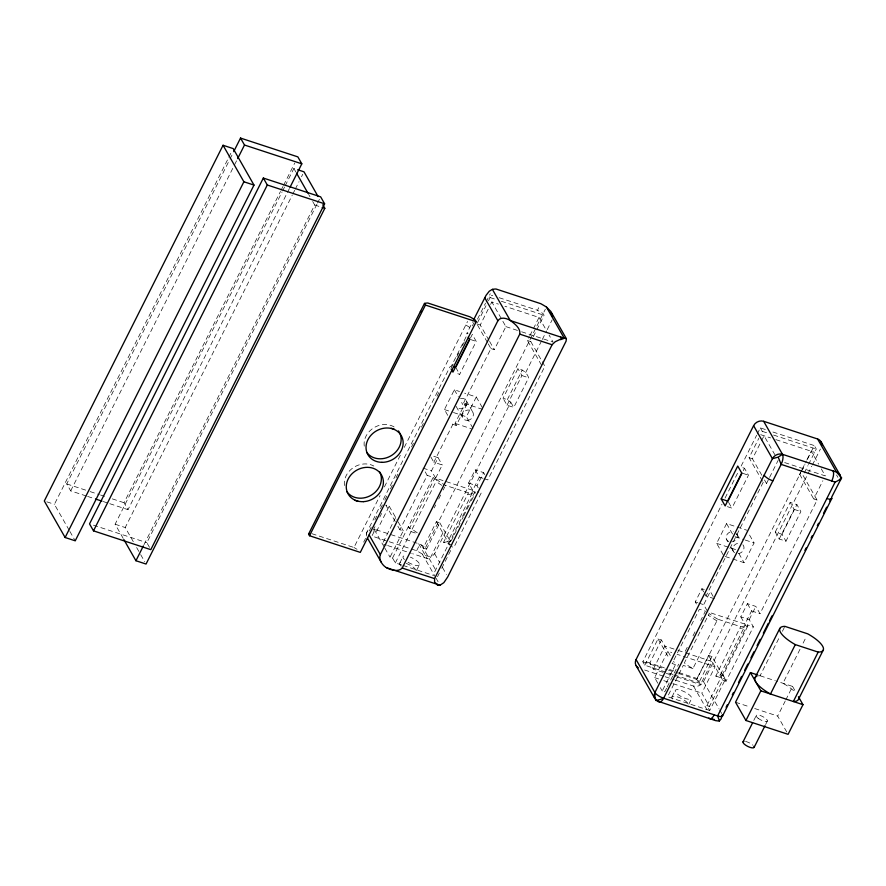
<?xml version="1.0" encoding="UTF-8"?>
<svg xmlns="http://www.w3.org/2000/svg" width="886" height="886" viewBox="0 0 886 886"><rect width="100%" height="100%" fill="white"/><g stroke="black" fill="none" stroke-linecap="round" stroke-linejoin="round"><path stroke-width="0.66" stroke-dasharray="4.43 3.32" d="M367.203 531.589L366.616 532.829L449.955 366.904L451.45 365.984L468.007 333.047L466.59 333.9L472.581 321.884M69.186 530.227L54.411 504.322L228.211 158.472M228.832 157.232L231.933 151.063M86.33 496.005L70.692 490.877L66.727 483.922L229.352 160.311M229.972 159.07L233.073 152.901M70.692 490.877L233.937 166.025M234.557 164.785L237.038 159.845M289.401 188.53L128.016 509.671L124.051 502.727L280.474 191.454M281.095 190.224L282.955 186.514M283.575 185.285L294.75 163.046M123.176 538.356L115.114 524.224L282.08 191.963M282.7 190.723L284.561 187.024M285.181 185.783L293.875 168.495L296.4 169.326M133.288 541.667L125.225 527.547L292.203 195.274M292.823 194.045L294.684 190.335M295.304 189.106L299.025 181.696M301.506 176.757L302.746 174.276M143.997 544.668L314.696 204.987L312.68 201.465M149.501 547.338L146.854 542.697L316.922 204.256M317.542 203.027L319.414 199.317M311.861 533.682L353.968 547.493L380.061 495.584M384.402 486.923L400.55 454.795M404.282 447.375L467.542 321.496M363.703 542.099L365.564 538.389M369.296 530.969L371.156 527.259M374.889 519.849L376.749 516.139M380.471 508.719L382.342 505.02M384.823 500.069L387.924 493.89M390.416 488.95L392.276 485.24M395.998 477.82L397.869 474.121M411.525 446.932L413.397 443.221M421.47 427.152L423.331 423.442M436.997 396.252L438.858 392.542M451.284 367.823L453.145 364.113M456.866 356.704L458.738 352.993M462.459 345.573L464.319 341.874M472.338 325.926L474.099 322.415M477.499 319.159L485.484 303.256M486.104 302.037L490.279 293.731M373.194 530.227L375 526.638M379.806 517.059L381.611 513.459M477.476 322.703L486.015 305.714M488.452 300.863L490.102 297.563L489.172 295.924A46.615 14.719 26.7 0 1 492.738 295.603M470.433 338.109L472.271 334.454L476.236 341.398L459.69 374.335L455.194 372.862M426.543 549.121L423.165 548.013L436.41 521.666L439.777 522.773L426.543 549.121L425.601 547.482L419.953 544.137L375.21 529.463L371.899 536.052L416.641 550.715A46.615 14.719 26.7 0 1 422.29 554.071C425.734 556.253 432.091 557.992 434.638 553.706L510.779 402.189L507.324 399.652L503.049 398.257L517.945 368.609C522.851 369.484 527.159 372.917 528.654 377.779L513.758 407.416L507.013 405.212L503.049 398.257M395.256 521.61L385.831 505.075L389.198 506.183L375.963 532.53L373.715 531.799M488.95 340.29L480.234 325.018L488.164 309.247M490.6 304.396L491.83 301.96L498.386 304.12M447.729 415.335L444.429 409.553L454.363 389.796L459.524 391.49M395.643 517.479L382.398 543.827L386.34 545.123M401.723 565.002L395.344 562.909L392.553 558.025L390.028 557.194L403.263 530.836L399.896 529.739L427.207 475.383L424.239 470.189M472.725 490.312L468.572 483.036L475.195 469.857L479.348 477.144L472.725 490.312L435.635 478.152L442.258 464.973L433.83 462.215L452.857 424.328L451.683 422.268M452.857 424.328L456.235 425.435L466.169 405.677L462.791 404.57L490.933 348.575L488.252 343.879M456.235 425.435L455.061 423.375L464.984 403.606L482.294 409.288M435.635 478.152L431.482 470.876L438.105 457.697L429.677 454.928M490.933 348.575L494.299 349.682L505.884 326.624L491.83 301.96M392.553 558.025L433.188 477.355L427.207 475.383M417.251 532.741A24.276 7.664 26.7 0 1 412.156 529.152L409.598 528.311L434.428 478.905A24.276 7.664 26.7 0 1 433.188 477.355M472.947 428.303L466.357 416.752L476.28 396.983L464.685 393.174M412.156 529.152L436.986 479.747A24.276 7.664 26.7 0 0 445.536 485.373L468.406 492.871A24.276 7.664 26.7 0 0 472.991 491.553L475.549 492.383A24.276 7.664 26.7 0 0 475.173 491.121L478.761 492.295M395.344 562.909L411.071 531.622L408.368 526.76A24.276 7.664 26.7 0 0 409.598 528.311M399.752 563.108L403.064 556.519M434.206 507.911L435.702 504.931M438.703 498.962L441.206 493.978M443.21 490.002L444.706 487.023M445.226 485.993L445.536 485.373M416.641 550.715L419.953 544.137M499.128 297.696L537.47 310.266L539.674 305.88M541.512 365.165L527.447 340.501L529.274 336.868M529.883 335.65L539.031 317.443L504.942 306.268M425.601 547.482L545.333 309.225M484.166 478.717L487.776 479.902L544.879 366.272L530.814 341.608L532.652 337.965M533.261 336.758L544.059 315.261L543.118 313.622A46.615 14.719 26.7 0 0 537.47 310.266M416.608 570.362L419.366 564.869A9.159 2.891 26.7 0 0 410.351 557.139M507.324 399.652L522.219 370.016M442.856 532.962L429.61 559.31L412.632 553.739M507.013 405.212L521.909 375.564L517.945 368.609M525.675 372.552L541.689 340.678M542.31 339.46L546.618 330.877M547.227 329.647L552.155 319.846M452.015 545.045L443.576 542.276L468.406 492.871M443.576 542.276A24.276 7.664 26.7 0 0 448.161 540.958L472.991 491.553M478.196 487.876L477 485.805L483.623 472.626L475.195 469.857M434.705 571.847L475.173 491.121M451.229 540.77L453.82 535.62M454.341 534.59L458.472 526.35M458.992 525.32L460.022 523.272M462.093 519.152L463.134 517.092M463.644 516.062L469.336 504.743M471.407 500.623L475.029 493.413M437.496 576.731L439.301 573.12M441.726 568.303L451.406 549.054M481.153 493.081L453.842 547.426L450.476 546.319M673.083 674.501L644.798 665.22L642.815 661.742L721.99 504.2M725.08 498.043L738.691 470.964M741.161 466.047L756.633 435.27M757.242 434.04L760.343 427.883L766.767 429.998M644.798 665.22L658.043 638.872L661.41 639.98L671.034 656.847M762.481 481.198L749.08 457.708L758.837 438.293M760.343 427.883L762.325 431.36L760.664 434.661L770.598 437.917M743.265 470.687L744.484 468.251L741.117 467.143M661.41 639.98L649.826 663.038L653.303 669.118L675.586 676.428M761.827 475.261L752.447 458.815L760.985 441.826M761.595 440.619L764.042 435.757L774.752 454.551M727.406 506.659L731.902 508.132L748.448 475.195L744.484 468.251M653.303 669.118L664.888 646.06L676.683 649.936M723.242 554.913L716.652 543.351L726.575 523.593L746.809 530.227M657.789 683.195L654.621 677.624L667.856 651.276L671.798 652.561M696.451 603.986L695.266 601.904L701.889 588.725L704.292 589.522M714.47 598.77L706.042 596.012L763.145 482.372L766.512 483.479L768.959 478.628M707.261 610.908L703.694 604.673L710.317 591.494L713.872 597.729M666.582 688.212L664.766 691.822L662.241 690.991L675.475 664.633L673.57 661.299M769.569 477.41L778.107 460.421M667.191 687.004L678.676 664.135M685.232 651.288L688.333 645.119M692.996 635.849L695.576 630.699M700.748 620.41L702.299 617.32M703.849 614.231L705.411 611.152L699.419 609.18L672.109 663.525L675.475 664.633M717.749 619.17A24.276 7.664 26.7 0 1 709.199 613.533L684.369 662.949A24.276 7.664 26.7 0 0 692.918 668.576L717.749 619.17L740.618 626.668A24.276 7.664 26.7 0 0 745.204 625.35L747.762 626.18L722.932 675.586L720.373 674.755A24.276 7.664 26.7 0 1 715.788 676.073L740.618 626.668M671.965 696.905L675.276 690.316M732.744 558.966L744.129 562.699L754.064 542.941L748.792 533.693M801.487 470.665L799.659 474.298L803.037 475.405L817.102 500.069L759.989 613.699L755.836 606.423L747.407 603.654L740.785 616.833L749.224 619.602L753.366 626.878L726.055 681.223L711.99 656.57L708.623 655.463L697.038 678.521L700.505 684.601L712.089 661.543L678 650.357M802.096 469.447L806.371 460.953M806.98 459.734L811.244 451.24L818.609 464.164M711.99 656.57L698.755 682.918L696.773 679.44L800.678 472.659M801.298 471.43L805.009 464.042M807.489 459.114L814.289 445.58L771.905 431.681M804.255 472.98L807.91 465.704M808.519 464.485L816.272 449.058L814.289 445.58M688.821 704.16L691.578 698.666A9.159 2.891 26.7 0 0 680.658 690.26A9.159 2.891 26.7 0 0 678.045 694.546A9.159 2.891 26.7 0 0 691.578 698.666M775.261 532.054L790.157 502.406L796.902 504.621L800.866 511.576L785.971 541.213L779.226 539.009L775.261 532.054L782.006 534.269L785.971 541.213M675.475 680.127L693.461 686.03A7.775 6.656 -29.7 0 0 703.517 681.655L811.753 466.257M812.373 465.028L820.414 449.025M708.623 655.463L722.688 680.116L709.442 706.474L701.823 693.107L715.068 666.759L677.037 654.289M779.226 539.009L794.133 509.361L790.157 502.406M782.006 534.269L796.902 504.621M747.407 603.654L751.561 610.941L744.938 624.109L707.848 611.949M720.373 674.755L745.204 625.35M749.224 619.602L755.836 606.423M722.932 675.586A24.276 7.664 26.7 0 0 722.555 674.324L747.385 624.918L753.366 626.878M722.644 674.346L725.435 679.241L709.708 710.528L706.917 705.644L722.555 674.324M817.102 500.069L813.725 498.962L822.872 480.755M758.361 675.874A24.276 7.664 26.7 0 1 760.066 675.763L779.935 636.237M782.416 631.297L784.896 626.358M753.798 720.407L756.212 715.611M800.003 649.294L782.936 683.261A24.276 7.664 26.7 0 1 795.096 692.121M803.115 643.114L806.216 636.945M765.604 724.538L767.409 720.949M786.79 732.035L777.675 716.065L785.129 701.247M785.749 700.006L792.571 686.417L776.579 681.179M374.346 529.485L375.21 529.463M314.696 204.987L322.282 207.479M490.102 297.563L496.105 299.534M501.343 301.251L544.059 315.261M505.884 326.624L520.315 331.353M521.621 331.785L553.097 342.107L549.076 335.063M476.867 323.911L480.234 325.018M527.447 340.501L530.814 341.608M762.325 431.36L768.317 433.332M773.567 435.048L816.272 449.058M470.621 339.56L476.236 341.398M775.837 439.633L814.622 452.347M521.909 375.564L528.654 377.779M784.664 462.57L825.309 475.904L821.289 468.86M749.08 457.708L752.447 458.815M742.833 473.357L748.448 475.195M794.133 509.361L800.866 511.576M444.429 409.553L452.17 412.101M453.455 412.522L466.357 416.752M455.061 423.375L471.13 428.647M735.092 536.717L743.941 539.618M745.215 540.039L754.064 542.941M716.652 543.351L736.875 549.996M725.158 556.474L731.482 558.557M479.348 477.144L482.959 478.329M423.054 468.107L431.482 470.876M468.572 483.036L477 485.805M434.428 478.905L436.986 479.747M751.561 610.941L759.989 613.699M695.266 601.904L697.681 602.69M698.877 603.089L703.694 604.673M450.431 540.549L450.343 540.526A24.276 7.664 26.7 0 1 450.719 541.8L448.161 540.958M411.071 531.622L419.499 534.38M387.658 545.554L411.314 553.307M760.066 675.763L775.316 680.758M403.008 565.423L433.664 575.479M692.918 668.576L683.283 665.408L667.557 696.706L709.708 710.528M715.788 676.073L725.435 679.241M722.688 680.116L726.055 681.223M646.459 661.931L664.256 667.767M669.495 669.484L677.369 672.064M678.676 672.496L700.405 679.617M642.815 661.742L667.224 669.75M668.509 670.17L677.502 673.116M678.787 673.537L696.773 679.44M674.401 674.933L698.755 682.918M676.904 676.86L700.505 684.601M644.643 670.015L663.913 676.339M665.198 676.76L674.191 679.706M735.535 702.244L749.578 706.851M754.684 708.523L777.675 716.065M66.727 483.922L88.877 491.187M90.184 491.619L99.298 494.609M100.605 495.03L104.515 496.315M112.323 498.873L124.051 502.727M654.621 677.624L658.553 678.92M663.791 680.636L671.666 683.217M672.972 683.649L701.823 693.107M87.625 496.426L94.149 498.563M103.263 501.554L108.48 503.27M109.775 503.691L128.016 509.671M706.917 705.644L709.442 706.474M46.825 501.83L54.411 504.322M115.114 524.224L125.225 527.547M93.44 525.176L146.854 542.697M366.272 535.997L366.605 532.874L366.128 535.786M726.62 539.585L727.871 541.778M731.005 547.26L733.508 551.646M456.091 406.342L462.99 418.402M836.539 474.974L837.89 477.344M799.659 474.298L813.725 498.962M764.507 479.957L766.512 483.479M728.591 502.34L731.902 508.132M736.842 534.003L740.663 540.715M726.575 523.593L732.512 533.992M738.858 553.462L744.129 562.699M792.571 686.417L795.827 692.121M740.785 616.833L745.746 625.527M701.889 588.725L703.672 591.848M704.259 592.889L706.042 596.012M539.031 317.443L546.396 330.367M703.517 681.655L718.989 708.778M719.665 709.963L721.68 713.496M693.461 686.03L706.939 709.664M489.615 341.464L494.299 349.682M658.043 638.872L669.462 658.885M477.532 325.096L487.577 342.705M510.779 402.189L513.758 407.416M660.336 687.647L662.241 690.991M476.28 396.983L482.87 408.535M455.725 367.391L459.69 374.335M466.313 400.76L472.681 411.946M464.984 403.606L466.169 405.677M454.363 389.796L458.317 396.729M461.617 402.51L462.791 404.57M483.623 472.626L484.808 474.708M293.875 168.495L295.891 172.028M308.649 194.399L309.989 196.747M438.105 457.697L442.258 464.973M430.862 457.01L433.83 462.215M439.777 522.773L450.531 541.623M436.41 521.666L449.833 545.2M434.638 553.706L439.899 562.931M442.524 567.538L446.478 574.46M421.437 544.979L436.588 571.548M418.657 543.705L427.085 558.479M422.29 554.071L435.469 577.163M436.122 578.314L438.094 581.781M389.198 506.183L397.504 520.735M398.124 521.821L403.263 530.836M397.903 526.251L399.896 529.739M374.224 529.496L384.258 547.083M384.878 548.179L390.028 557.194M136.643 547.559L139.999 553.44M140.675 554.625L144.706 561.691M69.861 531.401L75.232 540.814M465.77 325.018A44.322 13.988 26.7 0 1 470.831 328.064M364.246 446.145A19.171 16.435 -29.7 0 1 373.958 427.694A19.171 16.435 -29.7 0 1 394.99 427.484M344.455 485.539A19.171 16.435 -29.7 0 1 353.403 467.575A19.171 16.435 -29.7 0 1 373.837 466.036M353.968 547.493A44.322 13.988 26.7 0 1 357.025 549.298M472.16 493.192A24.276 7.664 26.7 0 1 467.575 494.521M441.815 485.329A24.276 7.664 26.7 0 1 436.156 481.386M401.136 566.143A9.159 2.891 26.7 0 1 403.108 562.555M406.22 563.407A9.159 2.891 26.7 0 1 416.021 570.219M419.377 564.858A9.159 2.891 26.7 0 1 407.56 561.957M404.448 559.553A9.159 2.891 26.7 0 1 406.419 555.976M460.51 398.501A5.825 4.995 -29.7 0 1 466.645 401.557A5.825 4.995 -29.7 0 1 463.389 408.047A5.825 4.995 -29.7 0 1 456.356 406.774M745.558 741.471A6.213 1.96 26.7 0 1 753 745.248M742.889 544.79A5.825 4.995 -29.7 0 1 743.42 550.073A5.825 4.995 -29.7 0 1 738.481 553.562M734.583 552.709A5.825 4.995 -29.7 0 1 733.187 547.005A5.825 4.995 -29.7 0 1 738.802 543.207M736.576 533.56A5.825 4.995 -29.7 0 1 731.847 541.944M728.801 541.567A5.825 4.995 -29.7 0 1 726.564 535.365A5.825 4.995 -29.7 0 1 733.254 531.633M747.385 624.918A24.276 7.664 26.7 0 1 747.762 626.18M744.373 626.989A24.276 7.664 26.7 0 1 739.788 628.318M716.918 620.82A24.276 7.664 26.7 0 1 708.368 615.183M672.507 698.999A9.159 2.891 26.7 0 1 678.011 697.06A9.159 2.891 26.7 0 1 688.356 704.381M467.321 420.374A5.825 4.995 -29.7 0 0 472.947 412.378A5.825 4.995 -29.7 0 0 463.223 412.754A5.825 4.995 -29.7 0 0 467.321 420.374M758.128 718.291A6.213 1.96 26.7 0 0 767.331 721.126A6.213 1.96 26.7 0 0 759.978 715.423A6.213 1.96 26.7 0 0 758.128 718.291"/><path stroke-width="1.33" d="M840.371 480.489L841.545 477.753L836.439 472.016L782.482 454.319L778.096 457.154L772.426 458.693L654.909 692.553L654.931 696.651L656.039 700.582M722.223 715.467L721.038 718.956L719.366 720.916A13.899 0.897 66.5 0 0 717.571 715.91M439.866 585.181L386.34 567.627C390.837 570.119 398.412 572.301 402.2 568.059L519.75 334.133C520.857 328.285 514.6 323.722 510.48 320.599L564.017 338.153M473.788 319.469L486.037 295.37L489.271 291.217L492.372 289.357L510.214 320.433C506.737 318.24 500.468 316.501 497.866 320.787L380.349 554.647C378.466 559.022 381.955 564.958 386.075 567.461M560.849 337.112A7.775 3.167 -71.8 0 1 561.347 338.884L555.289 341.686L552.144 344.643L434.572 578.602L434.594 582.091L437.695 584.97A18.816 8.727 -78.7 0 0 439.888 585.048M223.062 145.271L44.3 501L65.121 537.503L75.232 540.814L253.994 185.085L233.184 148.593L223.062 145.271L243.883 181.774L253.994 185.085M233.694 151.661L240.527 138.072L297.851 156.877L301.816 163.821L290.021 187.289M237.658 158.616L244.492 145.027L240.527 138.072M65.121 537.503L243.883 181.774M263.33 178.053L89.53 523.903L93.495 530.847L150.819 549.652L324.619 203.802L320.654 196.847L263.33 178.053L267.295 184.997L324.619 203.802M93.495 530.847L267.295 184.997M322.792 204.777L324.808 208.31L146.046 564.039L135.935 560.727L143.377 545.898M308.572 534.092L424.494 303.411A44.322 13.988 26.7 0 1 427.783 303.001L469.89 316.811A44.322 13.988 26.7 0 1 475.284 320.067L476.214 321.707L360.292 552.388L309.502 535.731L308.572 534.092A44.322 13.988 26.7 0 1 309.723 533.881M309.502 535.731L425.424 305.05L424.494 303.411M456.334 366.173L469.824 339.327M638.341 667.822A7.775 6.656 -29.7 0 1 636.07 659.538L753.598 425.679A7.775 6.656 -29.7 0 1 763.654 421.293L817.601 438.991A7.775 6.656 -29.7 0 1 821.776 445.215M721.193 498.973L737.739 466.036L741.704 472.991L725.158 505.928L721.193 498.973L727.938 501.188L742.036 473.124M657.445 701.479L658.342 701.358A7.775 3.167 -71.8 0 0 663.636 698.246L781.153 464.386A7.775 3.167 -71.8 0 0 782.482 454.319L763.654 421.293M636.07 659.538L654.909 692.553A7.775 2.448 26.7 0 0 663.636 698.246L717.594 715.943L835.11 482.084A13.899 7.099 -21.3 0 0 841.146 478.451L841.634 477.964M726.077 707.261L727.317 704.791M732.279 694.912L733.519 692.442M738.492 682.563L741.593 676.383M744.694 670.204L747.795 664.035M750.907 657.855L754.008 651.686M757.109 645.506L760.21 639.327M763.322 633.158L768.284 623.268M769.524 620.798L772.005 615.859M804.909 550.394L806.149 547.925M811.111 538.046L812.351 535.576M817.324 525.697L818.564 523.227M823.526 513.337L826.627 507.169M829.728 500.989L830.979 498.519M722.511 716.021L831.755 498.63M757.652 674.966L750.431 672.596L735.535 702.244L745.934 720.495L788.086 734.317L802.982 704.669L798.43 696.684M754.927 677.923L779.758 628.506M745.934 720.495L760.841 690.847L750.431 672.596M742.966 741.959L752.602 722.799M798.64 697.858A24.276 7.664 26.7 0 1 793.347 701.513L818.177 652.107A24.276 7.664 26.7 0 0 807.766 633.855L784.896 626.358A24.276 7.664 26.7 0 0 795.307 644.598L770.477 694.015A24.276 7.664 26.7 0 1 756.943 676.217M754.163 747.297L765.006 725.734M798.485 699.353L823.315 649.947M402.2 568.059L434.572 578.602M840.116 480.666L831.6 497.279A7.775 2.448 26.7 0 1 826.837 498.552M440.143 585.137L443.842 582.667L447.651 577.041L566.099 341.143L566.342 338.651L564.172 338.12L546.429 307.032A46.615 14.719 26.7 0 0 540.781 303.688L496.049 289.013A46.615 14.719 26.7 0 0 492.483 289.334L492.483 289.334M655.972 700.416L656.703 700.25A13.899 7.099 -21.3 0 0 663.625 698.223M719.432 721.126L715.578 720.628L658.342 701.358M391.169 428.259L394.469 429.345M358.254 501.41L354.954 500.324M244.492 145.027L301.816 163.821M297.674 169.735L303.987 171.806L318.096 196.537M322.282 207.479L324.808 208.31M519.75 334.133L552.089 344.743M425.424 305.05L476.214 321.707M835.11 482.084L781.153 464.386A13.899 0.897 66.5 0 0 778.484 457.907M453.588 366.682L455.725 367.391M795.307 644.598L818.177 652.107M760.841 690.847L802.982 704.669M95.444 498.995L101.956 501.133M546.429 307.032L550.771 311.385L552.687 316.712M839.95 474.885L821.112 441.859M566.409 338.762L551.358 312.381M635.993 665.464L654.832 698.489M367.435 538.046L381.157 562.112M817.601 438.991L836.439 472.016A7.775 6.656 -29.7 0 1 840.36 479.581M753.598 425.679L772.426 458.693A7.775 6.656 -29.7 0 1 782.482 454.319M484.72 297.729L497.866 320.787M468.295 337.101L469.491 339.194L452.945 372.131L451.151 368.986M296.566 173.202L307.974 193.214M369.174 535.044L380.349 554.647M123.841 539.53L135.935 560.727M420.363 311.617A44.322 13.988 26.7 0 1 421.315 311.44M398.478 430.917A19.171 16.435 -29.7 0 1 392.232 455.027A19.171 16.435 -29.7 0 1 366.771 452.403M379.585 471.74A19.171 16.435 -29.7 0 1 371.611 494.953A19.171 16.435 -29.7 0 1 346.969 491.808M560.55 339.67A18.816 3.821 -32.3 0 1 563.297 338.751M437.695 584.97A7.775 3.167 -71.8 0 1 436.709 584.151M753.964 746.4A6.213 1.96 26.7 0 1 747.684 746.377A6.213 1.96 26.7 0 1 743.941 741.36M833.062 470.909A7.775 3.167 -71.8 0 1 831.732 480.976M772.88 480.854A7.775 2.448 26.7 0 1 764.153 475.162M657.755 701.136A7.775 6.656 -29.7 0 1 654.909 692.553M722.5 714.98A7.775 2.448 26.7 0 1 717.594 715.943M722.024 715.257A7.775 6.656 -29.7 0 1 721.636 715.833M714.282 719.41A7.775 6.656 -29.7 0 1 712.3 719.055M714.216 714.836A7.775 3.167 -71.8 0 1 708.922 717.948M363.304 501.664A19.204 16.457 -29.7 0 0 381.611 475.184A19.204 16.457 -29.7 0 0 349.56 476.679A19.204 16.457 -29.7 0 0 363.304 501.664M381.921 462.337A19.204 16.457 -29.7 0 0 401.845 436.754A19.204 16.457 -29.7 0 0 370.016 436.399A19.204 16.457 -29.7 0 0 381.921 462.337"/></g></svg>
